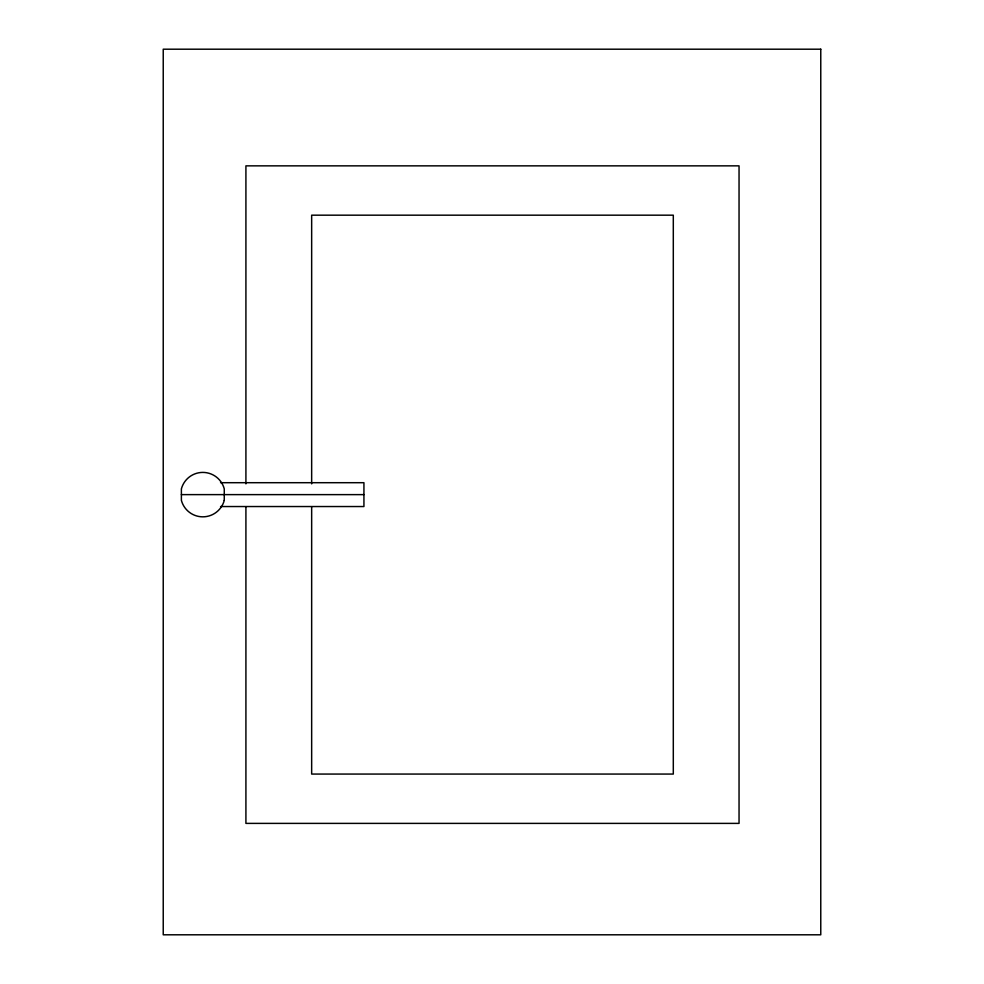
<?xml version="1.0" encoding="UTF-8"?>
<svg xmlns="http://www.w3.org/2000/svg" width="984" height="984" viewBox="0 0 984 984"><rect width="100%" height="100%" fill="white"/><g stroke="black" fill="none" stroke-linecap="round" stroke-linejoin="round"><path stroke-width="1.48" d="M220.564 482.701L363.932 482.701L363.932 506.539L220.564 506.539M181.388 494.62L363.932 494.632M311.657 483.87L311.657 215.176L673.302 215.176L673.302 774.064L311.657 774.064L311.657 506.908M245.914 483.87L245.914 165.853L739.046 165.853L739.046 823.387L245.914 823.387L245.914 506.908M820.767 49.2L163.233 49.2L163.233 934.8L820.767 934.8L820.767 49.2M224.266 500.364L224.266 488.876A22.189 22.189 0 0 0 181.388 488.876L181.388 500.364A22.189 22.189 0 0 0 224.266 500.364"/></g></svg>
